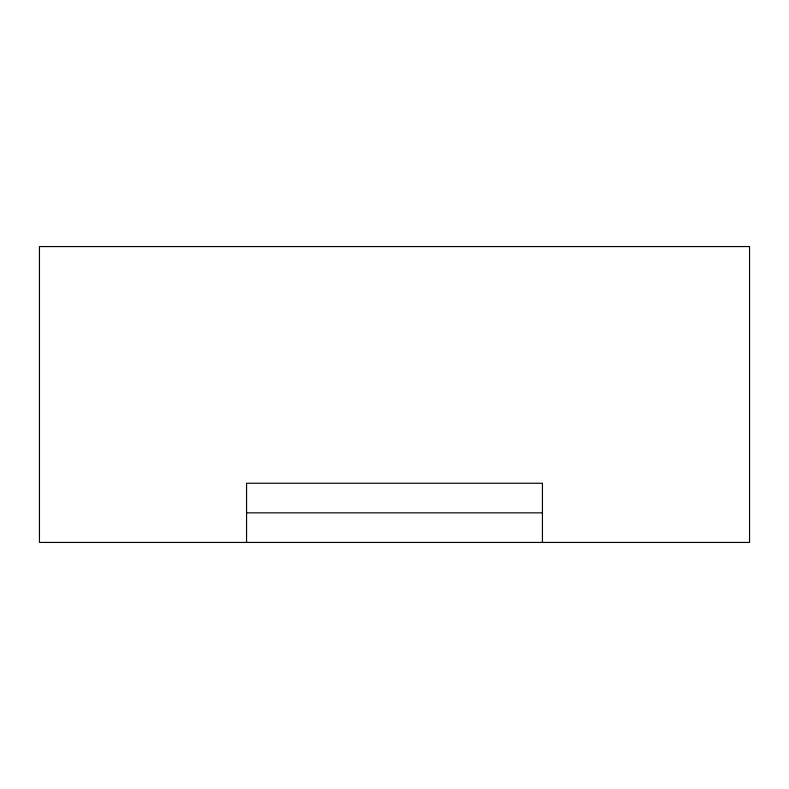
<?xml version="1.0" encoding="UTF-8"?>
<svg xmlns="http://www.w3.org/2000/svg" width="789" height="789" viewBox="0 0 789 789"><rect width="100%" height="100%" fill="white"/><g stroke="black" fill="none" stroke-linecap="round" stroke-linejoin="round"><path stroke-width="1.18" d="M246.562 512.85L542.438 512.85M542.438 542.438L542.438 483.262L246.562 483.262L246.562 542.438M749.55 246.562L39.45 246.562L39.45 542.438L749.55 542.438L749.55 246.562"/></g></svg>
